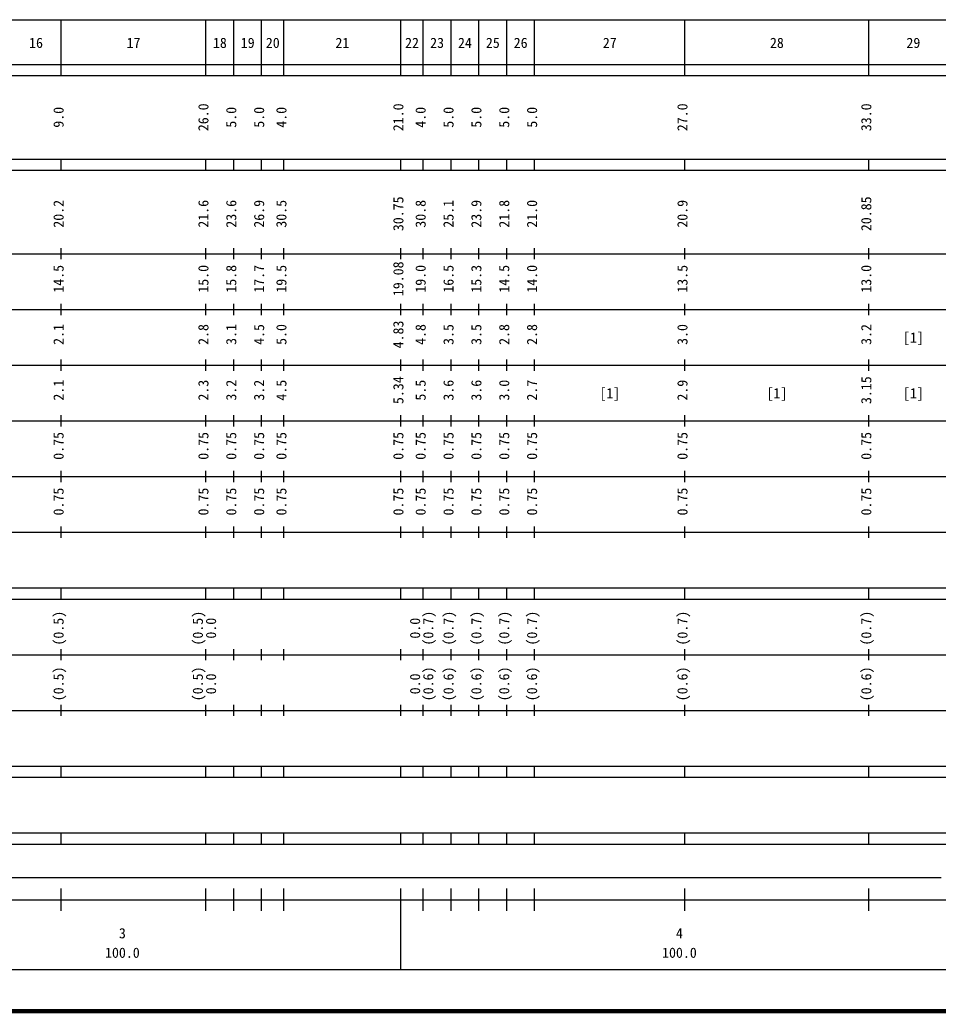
# Model space of a CAD drawing. Units: millimetres on the paper, enlarged 1000 times. Extents: x 40000 to 680000, y 20000 to 380000.
# Drawn here: x 299590 to 464450, y 20000 to 198000 of the extents above; entities that cross this region are included whole.
import ezdxf
from ezdxf.enums import TextEntityAlignment as Align

# ---------------------------------------------------------------- set-up
doc = ezdxf.new("R2010")
doc.units = ezdxf.units.MM
doc.header["$LTSCALE"] = 1000
doc.layers.add('M-TTL', color=2, linetype='Continuous', lineweight=140)
doc.layers.add('M-TTL-BAND', color=7, linetype='Continuous', lineweight=25)
doc.styles.add('ＭＳ ゴシック', font='')
doc.styles.get('ＭＳ ゴシック').set_extended_font_data('MS Gothic')

msp = doc.modelspace()

# ---------------------------------------------------------------- linework, layer by layer
at = {"layer": 'M-TTL'}
msp.add_line((40000, 20000), (680000, 20000), dxfattribs=at)
at = {"layer": 'M-TTL-BAND'}
for p, q in [((68000, 198000), (579000, 198000)), ((307000, 188000), (307000, 198000)), ((333000, 188000), (333000, 198000)), ((338000, 188000), (338000, 198000)), ((343000, 188000), (343000, 198000)), ((347000, 188000), (347000, 198000)), ((368000, 188000), (368000, 198000)), ((372000, 188000), (372000, 198000)), ((377000, 188000), (377000, 198000)), ((382000, 188000), (382000, 198000)), ((387000, 188000), (387000, 198000)), ((392000, 188000), (392000, 198000)), ((419000, 188000), (419000, 198000)), ((452000, 188000), (452000, 198000)), ((40000, 190000), (579000, 190000)), ((40000, 188000), (579000, 188000)), ((40000, 173000), (579000, 173000)), ((307000, 171000), (307000, 173000)), ((333000, 171000), (333000, 173000)), ((338000, 171000), (338000, 173000)), ((343000, 171000), (343000, 173000)), ((347000, 171000), (347000, 173000)), ((368000, 171000), (368000, 173000)), ((372000, 171000), (372000, 173000)), ((377000, 171000), (377000, 173000)), ((382000, 171000), (382000, 173000)), ((387000, 171000), (387000, 173000)), ((392000, 171000), (392000, 173000)), ((419000, 171000), (419000, 173000)), ((452000, 171000), (452000, 173000)), ((40000, 171000), (579000, 171000)), ((307000, 155000), (307000, 157000)), ((333000, 155000), (333000, 157000)), ((338000, 155000), (338000, 157000)), ((343000, 155000), (343000, 157000)), ((347000, 155000), (347000, 157000)), ((368000, 155000), (368000, 157000)), ((372000, 155000), (372000, 157000)), ((377000, 155000), (377000, 157000)), ((382000, 155000), (382000, 157000)), ((387000, 155000), (387000, 157000)), ((392000, 155000), (392000, 157000)), ((419000, 155000), (419000, 157000)), ((452000, 155000), (452000, 157000)), ((40000, 156000), (579000, 156000)), ((46000, 146000), (579000, 146000)), ((307000, 145000), (307000, 147000)), ((333000, 145000), (333000, 147000)), ((338000, 145000), (338000, 147000)), ((343000, 145000), (343000, 147000)), ((347000, 145000), (347000, 147000)), ((368000, 145000), (368000, 147000)), ((372000, 145000), (372000, 147000)), ((377000, 145000), (377000, 147000)), ((382000, 145000), (382000, 147000)), ((387000, 145000), (387000, 147000)), ((392000, 145000), (392000, 147000)), ((419000, 145000), (419000, 147000)), ((452000, 145000), (452000, 147000)), ((52000, 136000), (579000, 136000)), ((307000, 135000), (307000, 137000)), ((333000, 135000), (333000, 137000)), ((338000, 135000), (338000, 137000)), ((343000, 135000), (343000, 137000)), ((347000, 135000), (347000, 137000)), ((368000, 135000), (368000, 137000)), ((372000, 135000), (372000, 137000)), ((377000, 135000), (377000, 137000)), ((382000, 135000), (382000, 137000)), ((387000, 135000), (387000, 137000)), ((392000, 135000), (392000, 137000)), ((419000, 135000), (419000, 137000)), ((452000, 135000), (452000, 137000)), ((307000, 125000), (307000, 127000)), ((333000, 125000), (333000, 127000)), ((338000, 125000), (338000, 127000)), ((343000, 125000), (343000, 127000)), ((347000, 125000), (347000, 127000)), ((368000, 125000), (368000, 127000)), ((372000, 125000), (372000, 127000)), ((377000, 125000), (377000, 127000)), ((382000, 125000), (382000, 127000)), ((387000, 125000), (387000, 127000)), ((392000, 125000), (392000, 127000)), ((419000, 125000), (419000, 127000)), ((452000, 125000), (452000, 127000)), ((46000, 126000), (579000, 126000)), ((52000, 116000), (579000, 116000)), ((307000, 115000), (307000, 117000)), ((333000, 115000), (333000, 117000)), ((338000, 115000), (338000, 117000)), ((343000, 115000), (343000, 117000)), ((347000, 115000), (347000, 117000)), ((368000, 115000), (368000, 117000)), ((372000, 115000), (372000, 117000)), ((377000, 115000), (377000, 117000)), ((382000, 115000), (382000, 117000)), ((387000, 115000), (387000, 117000)), ((392000, 115000), (392000, 117000)), ((419000, 115000), (419000, 117000)), ((452000, 115000), (452000, 117000)), ((307000, 105000), (307000, 107000)), ((333000, 105000), (333000, 107000)), ((338000, 105000), (338000, 107000)), ((343000, 105000), (343000, 107000)), ((347000, 105000), (347000, 107000)), ((368000, 105000), (368000, 107000)), ((372000, 105000), (372000, 107000)), ((377000, 105000), (377000, 107000)), ((382000, 105000), (382000, 107000)), ((387000, 105000), (387000, 107000)), ((392000, 105000), (392000, 107000)), ((419000, 105000), (419000, 107000)), ((452000, 105000), (452000, 107000)), ((46000, 106000), (579000, 106000)), ((40000, 96000), (579000, 96000)), ((307000, 94000), (307000, 96000)), ((333000, 94000), (333000, 96000)), ((338000, 94000), (338000, 96000)), ((343000, 94000), (343000, 96000)), ((347000, 94000), (347000, 96000)), ((368000, 94000), (368000, 96000)), ((372000, 94000), (372000, 96000)), ((377000, 94000), (377000, 96000)), ((382000, 94000), (382000, 96000)), ((387000, 94000), (387000, 96000)), ((392000, 94000), (392000, 96000)), ((419000, 94000), (419000, 96000)), ((452000, 94000), (452000, 96000)), ((40000, 94000), (579000, 94000)), ((49000, 84000), (579000, 84000)), ((307000, 83000), (307000, 85000)), ((333000, 83000), (333000, 85000)), ((338000, 83000), (338000, 85000)), ((343000, 83000), (343000, 85000)), ((347000, 83000), (347000, 85000)), ((368000, 83000), (368000, 85000)), ((372000, 83000), (372000, 85000)), ((377000, 83000), (377000, 85000)), ((382000, 83000), (382000, 85000)), ((387000, 83000), (387000, 85000)), ((392000, 83000), (392000, 85000)), ((419000, 83000), (419000, 85000)), ((452000, 83000), (452000, 85000)), ((307000, 73000), (307000, 75000)), ((333000, 73000), (333000, 75000)), ((338000, 73000), (338000, 75000)), ((343000, 73000), (343000, 75000)), ((347000, 73000), (347000, 75000)), ((368000, 73000), (368000, 75000)), ((372000, 73000), (372000, 75000)), ((377000, 73000), (377000, 75000)), ((382000, 73000), (382000, 75000)), ((387000, 73000), (387000, 75000)), ((392000, 73000), (392000, 75000)), ((419000, 73000), (419000, 75000)), ((452000, 73000), (452000, 75000)), ((40000, 74000), (579000, 74000)), ((40000, 64000), (579000, 64000)), ((307000, 62000), (307000, 64000)), ((333000, 62000), (333000, 64000)), ((338000, 62000), (338000, 64000)), ((343000, 62000), (343000, 64000)), ((347000, 62000), (347000, 64000)), ((368000, 62000), (368000, 64000)), ((372000, 62000), (372000, 64000)), ((377000, 62000), (377000, 64000)), ((382000, 62000), (382000, 64000)), ((387000, 62000), (387000, 64000)), ((392000, 62000), (392000, 64000)), ((419000, 62000), (419000, 64000)), ((452000, 62000), (452000, 64000)), ((40000, 62000), (579000, 62000)), ((40000, 52000), (579000, 52000)), ((307000, 50000), (307000, 52000)), ((333000, 50000), (333000, 52000)), ((338000, 50000), (338000, 52000)), ((343000, 50000), (343000, 52000)), ((347000, 50000), (347000, 52000)), ((368000, 50000), (368000, 52000)), ((372000, 50000), (372000, 52000)), ((377000, 50000), (377000, 52000)), ((382000, 50000), (382000, 52000)), ((387000, 50000), (387000, 52000)), ((392000, 50000), (392000, 52000)), ((419000, 50000), (419000, 52000)), ((452000, 50000), (452000, 52000)), ((40000, 50000), (579000, 50000)), ((71000, 44000), (465000, 44000)), ((307000, 38000), (307000, 42000)), ((333000, 38000), (333000, 42000)), ((338000, 38000), (338000, 42000)), ((343000, 38000), (343000, 42000)), ((347000, 38000), (347000, 42000)), ((368000, 27500), (368000, 42000)), ((372000, 38000), (372000, 42000)), ((377000, 38000), (377000, 42000)), ((382000, 38000), (382000, 42000)), ((387000, 38000), (387000, 42000)), ((392000, 38000), (392000, 42000)), ((419000, 38000), (419000, 42000)), ((452000, 38000), (452000, 42000)), ((40000, 40000), (579000, 40000)), ((68000, 27500), (579000, 27500))]:
    msp.add_line(p, q, dxfattribs=at)

# ---------------------------------------------------------------- texts
at = {"layer": 'M-TTL-BAND', "style": 'ＭＳ ゴシック'}
for s, p in [('16', (302500, 192405)), ('17', (320000, 192405)), ('18', (335500, 192405)), ('19', (340500, 192405)), ('20', (345000, 192405)), ('21', (357500, 192405)), ('22', (370000, 192405)), ('23', (374500, 192405)), ('24', (379500, 192405)), ('25', (384500, 192405)), ('26', (389500, 192405)), ('27', (405500, 192405)), ('28', (435500, 192405)), ('29', (460000, 192405)), ('[1]', (460000, 139500)), ('[1]', (405500, 129500)), ('[1]', (435500, 129500)), ('[1]', (460000, 129500)), ('3', (318000, 32523)), ('4', (418000, 32523)), ('100.0', (318000, 29033)), ('100.0', (418000, 29033))]:
    msp.add_text(s, height=1833, dxfattribs=at).set_placement(p, align=Align.BOTTOM_CENTER)
for s, p in [('9.0', (308000, 180500)), ('26.0', (334000, 180500)), ('5.0', (339000, 180500)), ('5.0', (344000, 180500)), ('4.0', (348000, 180500)), ('21.0', (369000, 180500)), ('4.0', (373000, 180500)), ('5.0', (378000, 180500)), ('5.0', (383000, 180500)), ('5.0', (388000, 180500)), ('5.0', (393000, 180500)), ('27.0', (420000, 180500)), ('33.0', (453000, 180500)), ('20.2', (308000, 163174)), ('21.6', (334000, 163174)), ('23.6', (339000, 163174)), ('30.75', (369000, 163174)), ('30.8', (373000, 163174)), ('25.1', (378000, 163174)), ('21.8', (388000, 163174)), ('20.85', (453000, 163174)), ('26.9', (344000, 163174)), ('30.5', (348000, 163174)), ('23.9', (383000, 163174)), ('21.0', (393000, 163174)), ('20.9', (420000, 163174)), ('14.5', (308000, 151500)), ('15.0', (334000, 151500)), ('15.8', (339000, 151500)), ('17.7', (344000, 151500)), ('19.5', (348000, 151500)), ('19.08', (369000, 151500)), ('19.0', (373000, 151500)), ('16.5', (378000, 151500)), ('15.3', (383000, 151500)), ('14.5', (388000, 151500)), ('14.0', (393000, 151500)), ('13.5', (420000, 151500)), ('13.0', (453000, 151500)), ('2.1', (308000, 141500)), ('2.8', (334000, 141500)), ('3.1', (339000, 141500)), ('4.5', (344000, 141500)), ('5.0', (348000, 141500)), ('4.83', (369000, 141500)), ('4.8', (373000, 141500)), ('3.5', (378000, 141500)), ('3.5', (383000, 141500)), ('2.8', (388000, 141500)), ('2.8', (393000, 141500)), ('3.0', (420000, 141500)), ('3.2', (453000, 141500)), ('5.34', (369000, 131500)), ('3.15', (453000, 131500)), ('2.1', (308000, 131500)), ('2.3', (334000, 131500)), ('3.2', (339000, 131500)), ('3.2', (344000, 131500)), ('4.5', (348000, 131500)), ('5.5', (373000, 131500)), ('3.6', (378000, 131500)), ('3.6', (383000, 131500)), ('3.0', (388000, 131500)), ('2.7', (393000, 131500)), ('2.9', (420000, 131500)), ('0.75', (308000, 121500)), ('0.75', (334000, 121500)), ('0.75', (339000, 121500)), ('0.75', (344000, 121500)), ('0.75', (348000, 121500)), ('0.75', (369000, 121500)), ('0.75', (373000, 121500)), ('0.75', (378000, 121500)), ('0.75', (383000, 121500)), ('0.75', (388000, 121500)), ('0.75', (393000, 121500)), ('0.75', (420000, 121500)), ('0.75', (453000, 121500)), ('0.75', (308000, 111500)), ('0.75', (334000, 111500)), ('0.75', (339000, 111500)), ('0.75', (344000, 111500)), ('0.75', (348000, 111500)), ('0.75', (369000, 111500)), ('0.75', (373000, 111500)), ('0.75', (378000, 111500)), ('0.75', (383000, 111500)), ('0.75', (388000, 111500)), ('0.75', (393000, 111500)), ('0.75', (420000, 111500)), ('0.75', (453000, 111500)), ('(0.5)', (308000, 88764)), ('(0.5)', (333000, 88764)), ('(0.7)', (374370, 88764)), ('(0.7)', (378000, 88764)), ('(0.7)', (383000, 88764)), ('(0.7)', (388000, 88764)), ('(0.7)', (393000, 88764)), ('(0.7)', (420000, 88764)), ('(0.7)', (453000, 88764)), ('0.0', (335370, 88764)), ('0.0', (372000, 88764)), ('(0.5)', (308000, 78764)), ('(0.5)', (333000, 78764)), ('0.0', (335370, 78764)), ('0.0', (372000, 78764)), ('(0.6)', (374370, 78764)), ('(0.6)', (378000, 78764)), ('(0.6)', (383000, 78764)), ('(0.6)', (388000, 78764)), ('(0.6)', (393000, 78764)), ('(0.6)', (420000, 78764)), ('(0.6)', (453000, 78764))]:
    msp.add_text(s, height=1833, rotation=90, dxfattribs=at).set_placement(p, align=Align.BOTTOM_CENTER)

doc.saveas('drawing.dxf')
